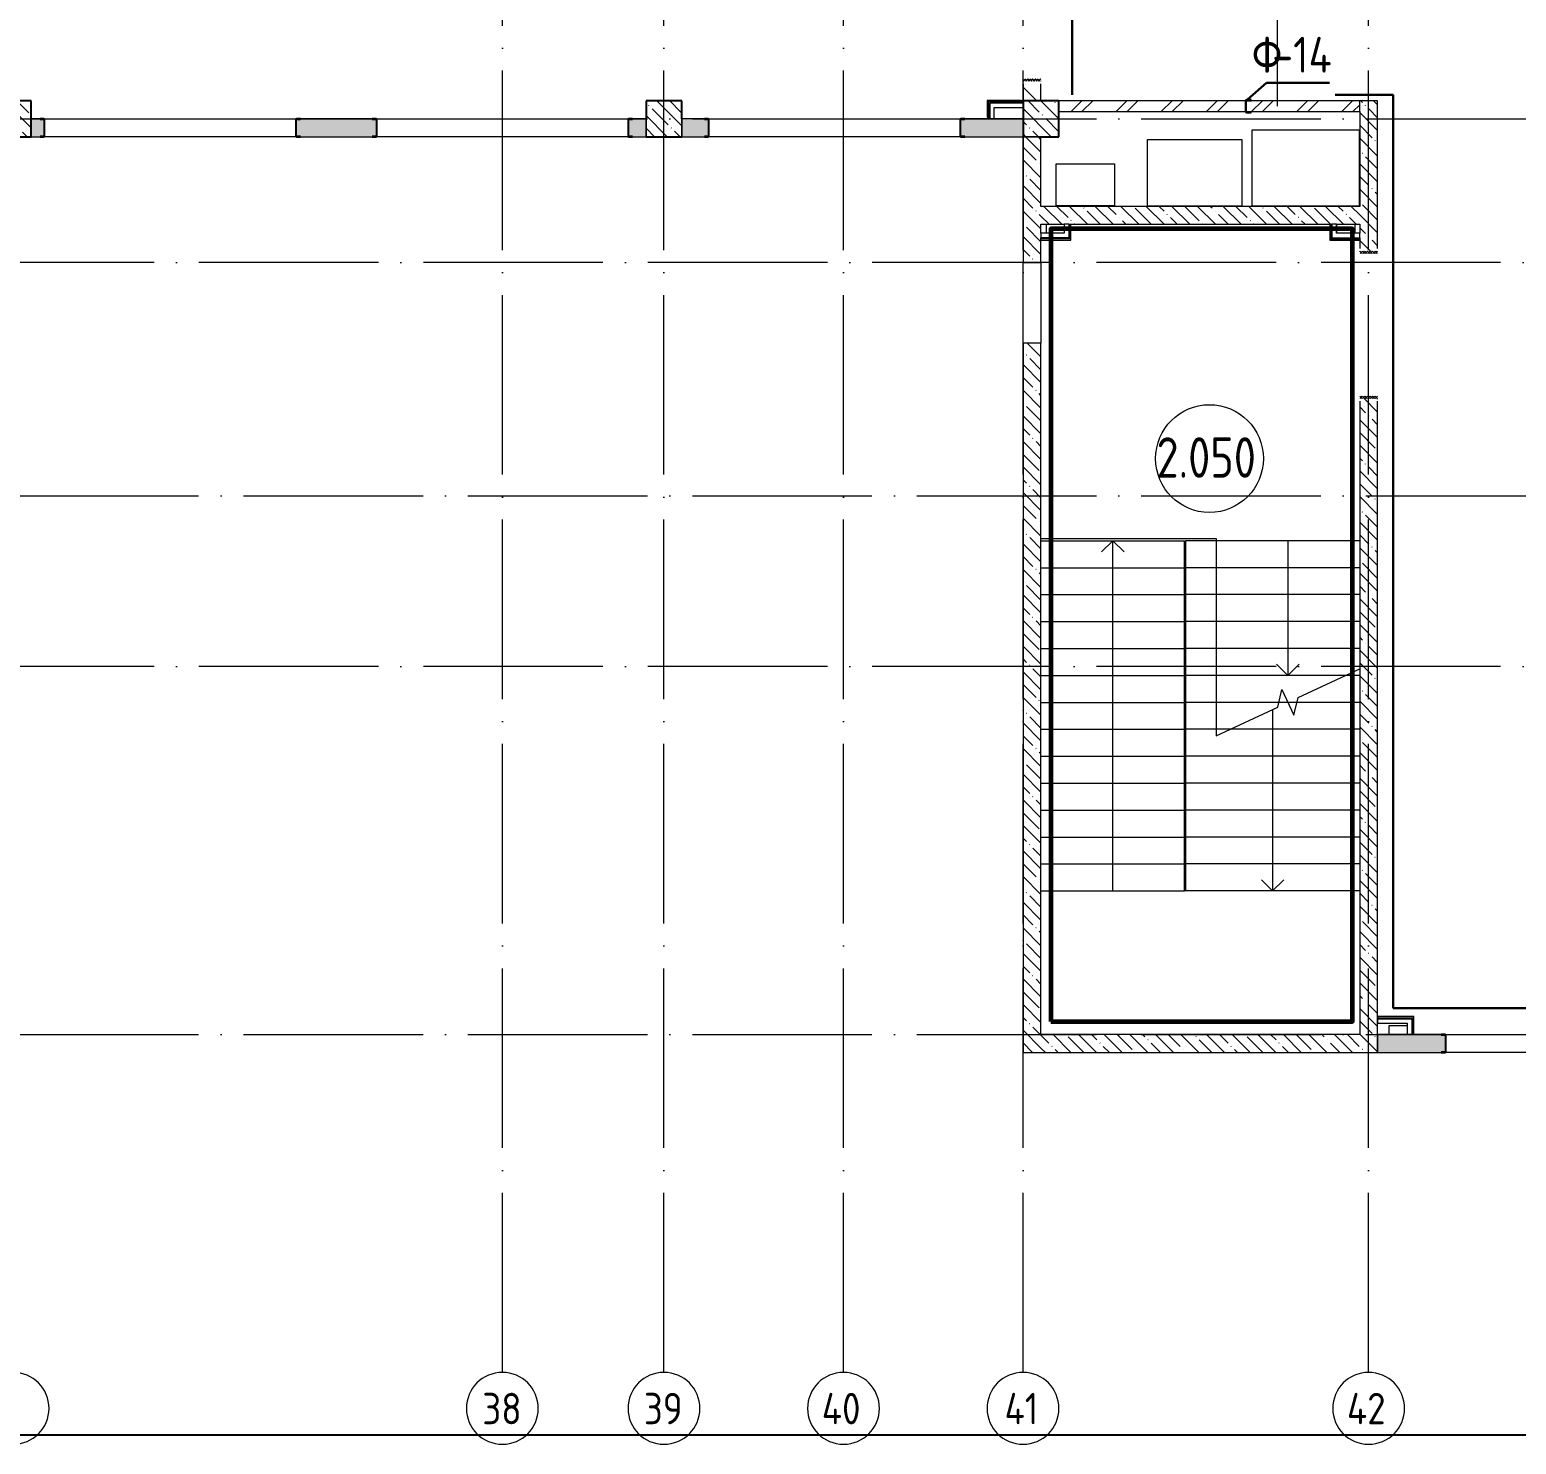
# Model space of a CAD drawing. Header units: millimetres. Extents: x -592259 to 288321, y -552984 to 293768.
# Drawn here: x 154144 to 170703, y -125524 to -109768 of the extents above; entities that cross this region are included whole.
import ezdxf

# ---------------------------------------------------------------- set-up
doc = ezdxf.new("R2010")
doc.units = ezdxf.units.MM
doc.linetypes.add('ADSK_Линия сетки', pattern=[2500, 2000, -250, 0, -250])
for name, color, linetype, lineweight in [('2.2)Фарх остаток.', 1, 'Continuous', 30), ('4) Штукатурка', 6, 'Continuous', 30), ('4.4) Шттук Гипсовая по блоку', 6, 'Continuous', 30), ('4.5) Штук Гипсовая по ЖБ', 6, 'Continuous', 30), ('4.6) Швы', 6, 'Continuous', 30), ('4.7) Штук. 6 вып.', 6, 'Continuous', 30), ('6.3) Шпаклевка 8 вып. Сентябрь', 3, 'Continuous', 60), ('A-AREA-____-IDEN', 250, 'Continuous', 9), ('A-DOOR-____-OTLN', 250, 'Continuous', 5), ('A-FLOR-____-OTLN', 250, 'Continuous', 9), ('A-WALL-____-IDEN', 250, 'Continuous', 9), ('A-WALL-____-MCUT', 250, 'Continuous', 13), ('A-WALL-____-PATT', 250, 'Continuous', 13), ('A-WALL-FNSH-MCUT', 250, 'Continuous', 13), ('I-WALL-____-OTLN', 250, 'Continuous', 9), ('S-COLS-____-MCUT', 250, 'Continuous', 25), ('S-COLS-____-OTLN', 250, 'Continuous', 9), ('S-GRID-____-IDEN', 250, 'Continuous', 9), ('S-GRID-____-OTLN', 250, 'Continuous', 9), ('S-STRS-____-MBND', 250, 'Continuous', 5), ('S-STRS-____-OTLN', 250, 'Continuous', 5)]:
    doc.layers.add(name, color=color, linetype=linetype, lineweight=lineweight)
doc.styles.add('GOST Common', font='', dxfattribs={"width": 0.9, "height": 350})
doc.styles.add('GOST Common_1', font='', dxfattribs={"width": 0.9, "height": 250})
doc.styles.add('ISOCPEUR', font='isocpeur.ttf', dxfattribs={"width": 0.8, "height": 100})
doc.styles.get('GOST Common').set_extended_font_data('GOST Common')
doc.styles.get('GOST Common_1').set_extended_font_data('GOST Common')
pattern_1 = [(135, (28708.77, -120984.93), (-142.5612, -142.5612), []), (135, (28851.33, -120984.93), (-142.5612, -142.5612), [252.016, -50.403, 3.353, -47.05])]
pattern_2 = [(50, (28708.77, -120984.93), (364.3679, -31.8783), [38.1, -419.1]), (355, (28708.77, -120984.93), (-70.48585, 382.1133), [30.48, -335.28]), (100.451, (28739.14, -120987.6), (293.885, 350.2334), [32.38, -356.18]), (46.184, (28708.77, -120883.33), (542.1585, -84.0858), [57.15, -628.65]), (96.636, (28753.95, -120890.34), (474.8049, 494.8554), [48.57, -534.27]), (351.184, (28708.8, -120883.33), (474.8102, 494.85), [45.72, -502.92]), (21, (28759.57, -120908.73), (303.22847, -204.53046), [38.1, -419.1]), (326, (28759.57, -120908.73), (123.6039, 368.376), [30.48, -335.28]), (71.451, (28784.84, -120925.78), (426.8341, 163.8427), [32.38, -356.18]), (37.5, (28708.77, -120984.93), (6.17665, 169.11015), [16.764, -314.452, 16.764, -323.596, -336.55]), (37.5, (28708.77, -120984.93), (6.17665, 169.11015), [-671.576, 16.764, -319.786]), (7.5, (28708.77, -120984.93), (133.63888, 200.3615), [16.764, -177.292, 16.764, -306.832, -128.27]), (7.5, (28708.77, -120984.93), (133.63888, 200.3615), [-517.652, 16.764, -111.506]), (327.5, (28595.49, -120984.93), (271.18182, -11.45836), [16.764, -110.236, 16.764, -379.476, -525.78]), (327.5, (28595.49, -120984.93), (271.18182, -11.45836), [-523.24, 16.764, -509.016]), (317.5, (28544.7, -120984.93), (296.2585, 50.85285), [16.764, -148.336, 16.764, -246.38, -373.38]), (317.5, (28544.7, -120984.93), (296.2585, 50.85285), [-428.244, 16.764, -356.616])]
pattern_3 = [(45, (28708.77, -120984.93), (-251.4472, 251.4472), []), (45, (28708.77, -120603.93), (-251.4472, 251.4472), [])]

# ---------------------------------------------------------------- blocks, each defined once
blk = doc.blocks.new('Дверь_СКБ_2Ст_Внутренняя1 - Н_Д-1_1_1640x2100h_ЛК-42029885-АР1_Кладочный план 2 этажа С2и3')
at = {"layer": 'A-DOOR-____-OTLN'}
h = blk.add_hatch(dxfattribs=at)
h.set_pattern_fill('FP_30', color=256, style=0, pattern_type=2)
h.set_pattern_definition([(45, (-641.384, 164.685), (-14.1421, 14.1421), []), (135, (-641.384, 164.685), (-14.1421, -14.1421), [])])
h.paths.add_polyline_path([(-807.5, -100), (-782.5, -100), (-782.5, 100), (-807.5, 100)])
h = blk.add_hatch(dxfattribs=at)
h.set_pattern_fill('FP_29', color=256, style=0, pattern_type=2)
h.set_pattern_definition([(135, (1481.41, 164.685), (-14.14214, -14.14214), []), (225, (1481.41, 164.685), (14.14214, -14.14214), [])])
h.paths.add_polyline_path([(807.5, -100), (832.5, -100), (832.5, 100), (807.5, 100)])
blk = doc.blocks.new('BSC_Колонна _Прямоугольная - 400x400-V39-АР1_Кладочный план 2 этажа С2и3')
at = {"layer": 'S-COLS-____-OTLN', "lineweight": 5}
h = blk.add_hatch(dxfattribs=at)
h.set_pattern_fill('FP_81', color=256, style=0, pattern_type=2)
h.set_pattern_definition([(135, (-125250, -10225), (-142.56192, -142.56192), []), (135, (-125107.44, -10225), (-142.56192, -142.56192), [252.016, -50.403, 3.353, -47.05])])
h.paths.add_polyline_path([(200, -200), (200, 200), (-200, 200), (-200, -200)])
at = {"layer": 'S-COLS-____-MCUT'}
for p, q in [((200, 200), (-200, 200)), ((-200, 200), (-200, -200)), ((200, -200), (200, 200)), ((-200, -200), (200, -200))]:
    blk.add_line(p, q, dxfattribs=at)
blk = doc.blocks.new('ADSK_КолоннаНесущая_Швеллер_Гнутый_ГОСТ 8278-83 - 200х50х4_таб_1 2-38569602-АР1_Кладочный план 2 этажа С2и3')
at = {"layer": 'S-COLS-____-MCUT'}
for p, q in [((-10.1, 90), (-10.1, -90)), ((-6.1, -90), (-6.1, 90)), ((39.9, 100), (-0.1, 100)), ((-0.1, 96), (39.9, 96)), ((39.9, 96), (39.9, 100)), ((39.9, -96), (-0.1, -96)), ((-0.1, -100), (39.9, -100)), ((39.9, -100), (39.9, -96))]:
    blk.add_line(p, q, dxfattribs=at)
for centre, radius, start, end in [((-0.1, 90), 10, 90, 180), ((-0.1, 90), 6, 90, 180), ((-0.1, -90), 10, 180, 270), ((-0.1, -90), 6, 180, 270)]:
    blk.add_arc(centre, radius, start, end, dxfattribs=at)
blk = doc.blocks.new('ADSK_КолоннаНесущая_Швеллер_Гнутый_ГОСТ 8278-83 - 140х60х5_таб_1-39139443-АР1_Кладочный план 2 этажа С2и3')
at = {"layer": 'S-COLS-____-MCUT'}
for p, q in [((-16.2, 58), (-16.2, -58)), ((-11.2, -58), (-11.2, 58)), ((43.8, 70), (-4.2, 70)), ((-4.2, 65), (43.8, 65)), ((43.8, 65), (43.8, 70)), ((43.8, -65), (-4.2, -65)), ((-4.2, -70), (43.8, -70)), ((43.8, -70), (43.8, -65))]:
    blk.add_line(p, q, dxfattribs=at)
for centre, radius, start, end in [((-4.2, 58), 12, 90, 180), ((-4.2, 58), 7, 90, 180), ((-4.2, -58), 12, 180, 270), ((-4.2, -58), 7, 180, 270)]:
    blk.add_arc(centre, radius, start, end, dxfattribs=at)
blk = doc.blocks.new('Дверь_СКБ_2Ст_Внутренняя1 - Н_ВВ-19_1_1700x2600h_Фрамуга сверху- 30 мин-42099364-АР1_Кладочный план 2 этажа С2и3')
at = {"layer": 'A-DOOR-____-OTLN'}
h = blk.add_hatch(dxfattribs=at)
h.set_pattern_fill('FP_87', color=256, style=0, pattern_type=2)
h.set_pattern_definition([(45, (-671.384, 164.685), (-14.1421, 14.1421), []), (135, (-671.384, 164.685), (-14.1421, -14.1421), [])])
h.paths.add_polyline_path([(-812.5, 100), (-837.5, 100), (-837.5, -100), (-812.5, -100)])
h = blk.add_hatch(dxfattribs=at)
h.set_pattern_fill('FP_86', color=256, style=0, pattern_type=2)
h.set_pattern_definition([(135, (1451.41, 164.685), (-14.14214, -14.14214), []), (225, (1451.41, 164.685), (14.14214, -14.14214), [])])
h.paths.add_polyline_path([(862.5, 100), (837.5, 100), (837.5, -100), (862.5, -100)])
blk = doc.blocks.new('Ось сетки - Круг_Ø8 мм-39983606-АР1_Кладочный план 2 этажа С2и3')
at = {"layer": 'S-GRID-____-IDEN'}
for start, end in [(360, 180), (180, 360)]:
    blk.add_arc((0, 0), 4, start, end, dxfattribs=at)
blk = doc.blocks.new('AAR_СКБ_Марка_Помещения_мал - Номер-28977439-АР1_Кладочный план 2 этажа С2и3')
at = {"layer": 'A-AREA-____-IDEN'}
blk.add_circle((-0.028, 0), 3, dxfattribs=at)

msp = doc.modelspace()

# ---------------------------------------------------------------- hatches: boundary and pattern name
at = {"layer": 'A-WALL-____-PATT', "lineweight": 15}
h = msp.add_hatch(dxfattribs=at)
h.set_pattern_fill('FP_1', color=256, style=0, pattern_type=2)
h.set_pattern_definition([(135, (28708.77, -120984.93), (-141.42136, -141.42136), [])])
h.paths.add_polyline_path([(165208.7722, -110559.9342), (165408.7722, -110559.9342), (165408.7722, -110339.9342), (165208.7722, -110339.9342), (165208.7722, -110410.5463)])
h = msp.add_hatch(dxfattribs=at)
h.set_pattern_fill('FP_12', color=256, style=0, pattern_type=2)
h.set_pattern_definition(pattern_3)
h.paths.add_polyline_path([(167804.2581, -110679.9336), (168958.7722, -110679.9336), (168958.7722, -110559.9336), (165608.7503, -110559.9336), (165608.7503, -110679.9336), (166379.7852, -110679.9336)])
h = msp.add_hatch(dxfattribs=at)
h.set_pattern_fill('FP_12', color=256, style=0, pattern_type=2)
h.set_pattern_definition(pattern_3)
h.paths.add_polyline_path([(167804.2581, -110679.9336), (168958.7722, -110679.9336), (168958.7722, -110559.9336), (165608.7503, -110559.9336), (165608.7503, -110679.9336), (166379.7852, -110679.9336)])
h = msp.add_hatch(dxfattribs=at)
h.set_pattern_fill('FP_40', color=256, style=0, pattern_type=2)
h.set_pattern_definition(pattern_1)
h.paths.add_polyline_path([(168958.7722, -121159.9342), (169158.7722, -121159.9342), (169158.7722, -113874.9342), (168958.7722, -113874.9342), (168958.7722, -120959.9342)])
h.paths.add_polyline_path([(169158.7722, -112234.9342), (169158.7722, -110559.9336), (168958.7722, -110559.9336), (168958.7722, -112234.9342)])
h = msp.add_hatch(dxfattribs=at)
h.set_pattern_fill('FP_83', color=256, style=0, pattern_type=2)
h.set_pattern_definition(pattern_2)
h.paths.add_polyline_path([(164955.3124, -110959.9342), (165208.7711, -110959.9342), (165208.7711, -110759.9342), (164508.7734, -110759.9342), (164508.7734, -110959.9342)])
h.paths.add_polyline_path([(154158.7722, -110959.9342), (154308.7734, -110959.9342), (154308.7734, -110759.9342), (154158.7722, -110759.9634)])
h.paths.add_polyline_path([(158008.7734, -110959.9342), (158008.7734, -110759.9342), (157108.7734, -110759.9342), (157108.7734, -110959.9342)])
h.paths.add_polyline_path([(161008.7722, -110959.9342), (161008.7722, -110759.9342), (160808.7734, -110759.9342), (160808.7734, -110959.9342)])
h.paths.add_polyline_path([(161408.7722, -110959.9342), (161708.7734, -110959.9342), (161708.7734, -110759.9342), (161408.7722, -110759.9342)])
h = msp.add_hatch(dxfattribs=at)
h.set_pattern_fill('FP_40', color=256, style=0, pattern_type=2)
h.set_pattern_definition(pattern_1)
h.paths.add_polyline_path([(165408.7722, -121159.9342), (165408.7722, -113259.8745), (165208.7722, -113259.8745), (165208.7722, -121159.9342)])
h.paths.add_polyline_path([(165408.7722, -112359.8745), (165408.7722, -110959.9342), (165208.7722, -110959.9342), (165208.7722, -112359.8745)])
h = msp.add_hatch(dxfattribs=at)
h.set_pattern_fill('FP_40', color=256, style=0, pattern_type=2)
h.set_pattern_definition(pattern_1)
h.paths.add_polyline_path([(167804.2581, -111934.9347), (168958.7722, -111934.9347), (168958.7722, -111734.9347), (165408.7722, -111734.9347), (165408.7722, -111934.9347), (166379.7852, -111934.9347)])
h = msp.add_hatch(dxfattribs=at)
h.set_pattern_fill('FP_40', color=256, style=0, pattern_type=2)
h.set_pattern_definition(pattern_1)
h.paths.add_polyline_path([(165408.7722, -121159.9342), (168958.7722, -121159.9342), (168958.7722, -120959.9342), (165408.7722, -120959.9342)])
h = msp.add_hatch(dxfattribs=at)
h.set_pattern_fill('FP_83', color=256, style=0, pattern_type=2)
h.set_pattern_definition(pattern_2)
h.paths.add_polyline_path([(176351.0951, -121159.9342), (181258.7722, -121159.9342), (181258.7722, -120959.9342), (174158.7722, -120959.9342), (174158.7722, -121159.9342)])
h.paths.add_polyline_path([(169918.2722, -121159.9342), (169918.2722, -120959.9342), (169158.7722, -120959.9342), (169158.7722, -121159.9342), (169228.7309, -121159.9342)])
h.paths.add_polyline_path([(173218.2722, -121159.9342), (173758.7722, -121159.9342), (173758.7722, -120959.9342), (173218.2722, -120959.9342)])
at = {"layer": 'S-COLS-____-OTLN', "lineweight": 5}
h = msp.add_hatch(dxfattribs=at)
h.set_pattern_fill('FP_40', color=256, style=0, pattern_type=2)
h.set_pattern_definition(pattern_1)
h.paths.add_polyline_path([(161408.7722, -110959.9342), (161408.7722, -110559.9342), (161008.7722, -110559.9342), (161008.7722, -110959.9342)])
h = msp.add_hatch(dxfattribs=at)
h.set_pattern_fill('FP_40', color=256, style=0, pattern_type=2)
h.set_pattern_definition(pattern_1)
h.paths.add_polyline_path([(165608.7503, -110959.9342), (165608.7503, -110559.9342), (165208.7503, -110559.9342), (165208.7503, -110959.9342), (165408.7722, -110959.9342)])

# ---------------------------------------------------------------- linework, layer by layer
at = {"color": 1}
msp.add_lwpolyline([(190155.0591, -52485.6421), (142508.7722, -52485.6421), (142508.7722, -125419.5315), (190155.0591, -125419.5315)], close=True, dxfattribs=at)
at = {"layer": '2.2)Фарх остаток.'}
msp.add_lwpolyline([(167710.9476, -110545.7092), (167921.1134, -110360.5632), (168621.1134, -110360.5632)], dxfattribs=at)
at = {"layer": '4) Штукатурка'}
msp.add_line((173536.9254, -120666.6198), (169330.6823, -120666.6198), dxfattribs=at)
at = {"layer": '4.4) Шттук Гипсовая по блоку'}
msp.add_line((165757.3218, -110493.2219), (165757.3218, -108349.5017), dxfattribs=at)
at = {"layer": '4.5) Штук Гипсовая по ЖБ'}
msp.add_line((169330.6823, -120666.6198), (169330.6823, -110493.2219), dxfattribs=at)
at = {"layer": '4.6) Швы'}
for points in [[(165757.3218, -110493.2219), (165757.3218, -109902.8392)], [(169330.6823, -110493.2219), (168687.357, -110493.2219)]]:
    msp.add_lwpolyline(points, dxfattribs=at)
at = {"layer": '4.7) Штук. 6 вып.'}
msp.add_lwpolyline([(165516.6659, -120813.1644), (168878.2806, -120813.1644), (168878.2806, -111986.7193), (165516.6659, -111986.7193)], close=True, dxfattribs=at)
at = {"layer": '6.3) Шпаклевка 8 вып. Сентябрь'}
msp.add_lwpolyline([(165516.6659, -120813.1644), (168878.2806, -120813.1644), (168878.2806, -111986.7193), (165516.6659, -111986.7193)], close=True, dxfattribs=at)
at = {"layer": 'A-FLOR-____-OTLN'}
for p, q in [((167759.8603, -111734.1624), (167759.8603, -110884.1624)), ((167759.8603, -110884.1624), (168954.8603, -110884.1624)), ((168954.8603, -110884.1624), (168954.8603, -111734.1624)), ((166594.8603, -111734.1624), (166594.8603, -110989.1624)), ((166594.8603, -110989.1624), (167644.8603, -110989.1624)), ((167644.8603, -110989.1624), (167644.8603, -111734.1624)), ((165576.7772, -111731.1801), (165576.7772, -111261.1801)), ((165576.7772, -111261.1801), (166226.7772, -111261.1801)), ((166226.7772, -111261.1801), (166226.7772, -111731.1801)), ((166226.7772, -111731.1801), (165576.7772, -111731.1801)), ((167644.8603, -111734.1624), (166594.8603, -111734.1624)), ((168954.8603, -111734.1624), (167759.8603, -111734.1624)), ((165468.7722, -112034.9347), (165468.7722, -111934.9347)), ((168703.7722, -112034.9347), (168703.7722, -111934.9347)), ((168903.7722, -111934.9347), (168903.7722, -112034.9347)), ((165408.7722, -115434.9347), (167358.7717, -115434.9347)), ((167358.7717, -115434.9347), (167358.7717, -115459.9347)), ((169288.7503, -120959.9342), (169288.7503, -120859.9343)), ((169288.7503, -120859.9343), (169488.7503, -120859.9343))]:
    msp.add_line(p, q, dxfattribs=at)
at = {"layer": 'A-WALL-____-IDEN'}
msp.add_line((168045.2128, -110619.9336), (168045.2128, -109318.6836), dxfattribs=at)
at = {"layer": 'A-WALL-____-MCUT', "color": 7, "lineweight": 15}
for p, q in [((165208.7722, -110369.9342), (165208.7722, -110559.9342)), ((165408.7722, -110559.9342), (165408.7722, -110369.9342)), ((164810.4118, -110556.9779), (164810.4118, -110739.9342)), ((165188.7503, -110556.9779), (164810.4118, -110556.9779)), ((164813.4118, -110739.9342), (164813.4118, -110559.9779)), ((164813.4118, -110559.9779), (165188.7503, -110559.9779)), ((165188.7503, -110559.9779), (165188.7503, -110556.9779)), ((165208.7722, -110559.9342), (165408.7722, -110559.9342)), ((165608.7503, -110559.9336), (165608.7503, -110679.9336)), ((169158.7722, -110559.9336), (165608.7503, -110559.9336)), ((169158.7722, -112204.9342), (169158.7722, -110559.9336)), ((154308.7734, -110759.9342), (154158.7722, -110759.9342)), ((154308.7734, -110959.9342), (154308.7734, -110759.9342)), ((158008.7734, -110759.9342), (157108.7734, -110759.9342)), ((157108.7734, -110759.9342), (157108.7734, -110959.9342)), ((158008.7734, -110959.9342), (158008.7734, -110759.9342)), ((161008.7722, -110759.9342), (160808.7734, -110759.9342)), ((160808.7734, -110759.9342), (160808.7734, -110959.9342)), ((161708.7734, -110759.9342), (161408.7722, -110759.9342)), ((161708.7734, -110959.9342), (161708.7734, -110759.9342)), ((165208.7711, -110759.9342), (164508.7734, -110759.9342)), ((164508.7734, -110759.9342), (164508.7734, -110959.9342)), ((164810.4118, -110739.9342), (164813.4118, -110739.9342)), ((165208.7711, -110959.9342), (165208.7711, -110759.9342)), ((165608.7503, -110679.9336), (168958.7722, -110679.9336)), ((168958.7722, -110679.9336), (168958.7722, -111734.9347)), ((154158.7722, -110959.9342), (154308.7734, -110959.9342)), ((157108.7734, -110959.9342), (158008.7734, -110959.9342)), ((160808.7734, -110959.9342), (161008.7722, -110959.9342)), ((161408.7722, -110959.9342), (161708.7734, -110959.9342)), ((164508.7734, -110959.9342), (165208.7711, -110959.9342)), ((165208.7722, -110959.9342), (165208.7722, -112359.8745)), ((165408.7722, -111734.9347), (165408.7722, -110959.9342)), ((168958.7722, -111734.9347), (165408.7722, -111734.9347)), ((165408.7722, -112034.9347), (165408.7722, -111934.9347)), ((165408.7722, -111934.9347), (165667.9677, -111934.9347)), ((165717.9677, -111934.9347), (168649.5768, -111934.9347)), ((168699.5768, -111934.9347), (168958.7722, -111934.9347)), ((168958.7722, -111934.9347), (168958.7722, -112034.9347)), ((165408.7722, -112359.8745), (165408.7722, -112084.9347)), ((168958.7722, -112084.9347), (168958.7722, -112204.9342)), ((165208.7722, -112359.8745), (165408.7722, -112359.8745)), ((165408.7722, -113259.8745), (165208.7722, -113259.8745)), ((165208.7722, -113259.8745), (165208.7722, -121159.9342)), ((165408.7722, -120959.9342), (165408.7722, -113259.8745)), ((168958.7722, -113904.9342), (168958.7722, -120959.9342)), ((169158.7722, -120959.9342), (169158.7722, -113904.9342)), ((168958.7722, -120959.9342), (165408.7722, -120959.9342)), ((169918.2722, -120959.9342), (169158.7722, -120959.9342)), ((169918.2722, -121159.9342), (169918.2722, -120959.9342)), ((165208.7722, -121159.9342), (169918.2722, -121159.9342))]:
    msp.add_line(p, q, dxfattribs=at)
at = {"layer": 'A-WALL-____-MCUT', "color": 42, "lineweight": 15}
for p, q in [((164825.9118, -110572.4779), (164825.9118, -110759.9342)), ((165208.7503, -110572.4779), (164825.9118, -110572.4779)), ((165717.9677, -111934.9347), (165667.9677, -111934.9347)), ((165730.4677, -111934.9347), (165730.4677, -112097.4347)), ((168637.0768, -111934.9347), (168637.0768, -112097.4347)), ((168699.5768, -111934.9347), (168649.5768, -111934.9347)), ((165408.7722, -112034.9347), (165408.7722, -112084.9347)), ((165730.4677, -112097.4347), (165408.7722, -112097.4347)), ((168637.0768, -112097.4347), (168958.7722, -112097.4347)), ((168958.7722, -112084.9347), (168958.7722, -112034.9347)), ((169156.4988, -120772.4342), (169551.2503, -120772.4342)), ((169551.2503, -120772.4342), (169551.2503, -120959.9342))]:
    msp.add_line(p, q, dxfattribs=at)
at = {"layer": 'A-WALL-____-MCUT', "color": 30, "lineweight": 15}
for p, q in [((164838.4118, -110584.9779), (164838.4118, -110759.9342)), ((165208.7503, -110584.9779), (164838.4118, -110584.9779)), ((165208.7503, -110634.9779), (165208.7503, -110584.9779)), ((164838.4118, -110759.9342), (164888.4118, -110759.9342)), ((164888.4118, -110759.9342), (164888.4118, -110634.9779)), ((164888.4118, -110634.9779), (165208.7503, -110634.9779)), ((165667.9677, -111934.9347), (165667.9677, -112034.9347)), ((165717.9677, -111934.9347), (165717.9677, -112084.9347)), ((168649.5768, -111934.9347), (168649.5768, -112084.9347)), ((168699.5768, -112034.9347), (168699.5768, -111934.9347)), ((165667.9677, -112034.9347), (165408.7722, -112034.9347)), ((165717.9677, -112084.9347), (165408.7722, -112084.9347)), ((168649.5768, -112084.9347), (168958.7722, -112084.9347)), ((168958.7722, -112034.9347), (168699.5768, -112034.9347)), ((169156.4988, -120784.9342), (169156.4988, -120834.9342)), ((169156.4988, -120784.9342), (169538.7503, -120784.9342)), ((169156.4988, -120834.9342), (169488.7503, -120834.9342)), ((169488.7503, -120834.9342), (169488.7503, -120959.9342)), ((169538.7503, -120784.9342), (169538.7503, -120959.9342)), ((169488.7503, -120959.9342), (169538.7503, -120959.9342))]:
    msp.add_line(p, q, dxfattribs=at)
at = {"layer": 'A-WALL-____-MCUT', "lineweight": 15}
for p, q in [((168958.7722, -110679.9336), (168958.7722, -110559.9336)), ((161008.7722, -110959.9342), (161008.7722, -110759.9342)), ((161408.7722, -110759.9342), (161408.7722, -110959.9342)), ((165408.7722, -110959.9342), (165208.7722, -110959.9342)), ((169158.7722, -121159.9342), (169158.7722, -120959.9342)), ((169158.7722, -120959.9342), (169158.7722, -121159.9342))]:
    msp.add_line(p, q, dxfattribs=at)
at = {"layer": 'A-WALL-FNSH-MCUT', "lineweight": 15}
for p, q in [((165208.7503, -110559.9779), (165188.7503, -110559.9779)), ((165208.7503, -110584.9779), (165208.7503, -110559.9779)), ((164813.4118, -110739.9342), (164813.4118, -110759.9342)), ((164813.4118, -110759.9342), (164838.4118, -110759.9342)), ((165742.9677, -112109.9347), (165742.9677, -111934.9347)), ((168624.5768, -111934.9347), (168624.5768, -112109.9347)), ((165408.7722, -112109.9347), (165742.9677, -112109.9347)), ((168624.5768, -112109.9347), (168958.7722, -112109.9347)), ((169563.7503, -120759.9342), (169156.4988, -120759.9342)), ((169156.4988, -120759.9342), (169156.4988, -120784.9342)), ((169563.7503, -120959.9342), (169563.7503, -120759.9342)), ((169538.7503, -120959.9342), (169563.7503, -120959.9342))]:
    msp.add_line(p, q, dxfattribs=at)
at = {"layer": 'I-WALL-____-OTLN', "lineweight": 15}
for p, q in [((154308.7734, -110759.9342), (157108.7734, -110759.9342)), ((158008.7734, -110759.9342), (160808.7734, -110759.9342)), ((161708.7734, -110759.9342), (164508.7734, -110759.9342)), ((157108.7734, -110959.9342), (154308.7734, -110959.9342)), ((160808.7734, -110959.9342), (158008.7734, -110959.9342)), ((164508.7734, -110959.9342), (161708.7734, -110959.9342)), ((165208.7722, -113259.8745), (165208.7722, -112359.8745)), ((165408.7722, -112359.8745), (165408.7722, -113259.8745)), ((169918.2722, -120959.9342), (173218.2722, -120959.9342)), ((173218.2722, -121159.9342), (169918.2722, -121159.9342))]:
    msp.add_line(p, q, dxfattribs=at)
at = {"layer": 'S-COLS-____-MCUT'}
for p, q in [((161408.7722, -110559.9342), (161008.7722, -110559.9342)), ((161008.7722, -110559.9342), (161008.7722, -110759.9342)), ((161408.7722, -110759.9342), (161408.7722, -110559.9342)), ((165608.7503, -110559.9342), (165208.7503, -110559.9342)), ((165208.7503, -110559.9342), (165208.7503, -110959.9342)), ((165608.7503, -110959.9342), (165608.7503, -110559.9342)), ((161008.7722, -110959.9342), (161408.7722, -110959.9342)), ((165408.7722, -110959.9342), (165608.7503, -110959.9342))]:
    msp.add_line(p, q, dxfattribs=at)
at = {"layer": 'S-COLS-____-OTLN'}
for p, q in [((161008.7722, -110759.9342), (161008.7722, -110959.9342)), ((161408.7722, -110959.9342), (161408.7722, -110759.9342)), ((165208.7503, -110959.9342), (165408.7722, -110959.9342))]:
    msp.add_line(p, q, dxfattribs=at)
at = {"layer": 'S-GRID-____-OTLN', "linetype": 'ADSK_Линия сетки'}
for p, q in [((159408.7722, -124723.7741), (159408.7722, -59782.9296)), ((161208.7722, -124723.7741), (161208.7722, -59782.9296)), ((163208.7722, -124723.7747), (163208.7722, -59782.9296)), ((165208.7722, -124723.7741), (165208.7722, -59782.9296)), ((169058.7722, -124723.7741), (169058.7722, -59782.9296)), ((94022.7944, -110759.9342), (185529.6518, -110759.9342)), ((185529.6518, -112359.9342), (128028.7722, -112359.9342)), ((94022.7944, -114959.9342), (185529.6518, -114959.9342)), ((185529.6518, -116859.9342), (128028.7722, -116859.9342)), ((94022.7944, -120959.9342), (185529.6518, -120959.9342))]:
    msp.add_line(p, q, dxfattribs=at)
at = {"layer": 'S-STRS-____-MBND'}
for p, q in [((168272.0601, -117207.1075), (168958.7717, -116886.8886)), ((168045.4832, -117312.762), (168092.7376, -117118.3242)), ((168092.7376, -117118.3242), (168224.8058, -117401.5453)), ((168224.8058, -117401.5453), (168272.0601, -117207.1075)), ((167358.7717, -117632.9809), (168045.4832, -117312.762))]:
    msp.add_line(p, q, dxfattribs=at)
at = {"layer": 'S-STRS-____-OTLN'}
for p, q in [((165408.7722, -115459.9347), (167008.7722, -115459.9347)), ((167008.7722, -115759.9347), (167008.7722, -115459.9347)), ((167358.7717, -115459.9347), (167018.7722, -115459.9347)), ((167018.7722, -115459.9347), (167018.7722, -115759.9347)), ((167358.7717, -115459.9347), (167018.7722, -115459.9347)), ((168958.7717, -115459.9347), (167358.7717, -115459.9347)), ((167358.7717, -115459.9347), (167358.7717, -115759.9347)), ((168958.7717, -115459.9347), (167358.7717, -115459.9347)), ((165408.7722, -115759.9347), (167008.7722, -115759.9347)), ((165408.7722, -115759.9347), (167008.7722, -115759.9347)), ((167008.7722, -116059.9347), (167008.7722, -115759.9347)), ((167018.7722, -115759.9347), (167018.7722, -116059.9347)), ((167358.7717, -115759.9347), (167018.7722, -115759.9347)), ((167358.7717, -115759.9347), (167018.7722, -115759.9347)), ((167358.7717, -115759.9347), (167358.7717, -116059.9347)), ((168958.7717, -115759.9347), (167358.7717, -115759.9347)), ((168958.7717, -115759.9347), (167358.7717, -115759.9347)), ((165408.7722, -116059.9347), (167008.7722, -116059.9347)), ((165408.7722, -116059.9347), (167008.7722, -116059.9347)), ((167008.7722, -116359.9347), (167008.7722, -116059.9347)), ((167018.7722, -116059.9347), (167018.7722, -116359.9347)), ((167358.7717, -116059.9347), (167018.7722, -116059.9347)), ((167358.7717, -116059.9347), (167018.7722, -116059.9347)), ((167358.7717, -116059.9347), (167358.7717, -116359.9347)), ((168958.7717, -116059.9347), (167358.7717, -116059.9347)), ((168958.7717, -116059.9347), (167358.7717, -116059.9347)), ((165408.7722, -116359.9347), (167008.7722, -116359.9347)), ((165408.7722, -116359.9347), (167008.7722, -116359.9347)), ((167008.7722, -116659.9347), (167008.7722, -116359.9347)), ((167018.7722, -116359.9347), (167018.7722, -116659.9347)), ((167358.7717, -116359.9347), (167018.7722, -116359.9347)), ((167358.7717, -116359.9347), (167018.7722, -116359.9347)), ((167358.7717, -116359.9347), (167358.7717, -116659.9347)), ((168958.7717, -116359.9347), (167358.7717, -116359.9347)), ((168958.7717, -116359.9347), (167358.7717, -116359.9347)), ((165408.7722, -116659.9347), (167008.7722, -116659.9347)), ((165408.7722, -116659.9347), (167008.7722, -116659.9347)), ((167008.7722, -116959.9347), (167008.7722, -116659.9347)), ((167018.7722, -116659.9347), (167018.7722, -116959.9347)), ((167358.7717, -116659.9347), (167018.7722, -116659.9347)), ((167358.7717, -116659.9347), (167018.7722, -116659.9347)), ((167358.7717, -116659.9347), (167358.7717, -116959.9347)), ((168958.7717, -116659.9347), (167358.7717, -116659.9347)), ((168958.7717, -116659.9347), (167358.7717, -116659.9347)), ((165408.7722, -116959.9347), (167008.7722, -116959.9347)), ((165408.7722, -116959.9347), (167008.7722, -116959.9347)), ((167008.7722, -117259.9347), (167008.7722, -116959.9347)), ((167018.7722, -116959.9347), (167018.7722, -117259.9347)), ((167358.7717, -116959.9347), (167018.7722, -116959.9347)), ((167358.7717, -116959.9347), (167018.7722, -116959.9347)), ((167358.7717, -116959.9347), (167358.7717, -117259.9347)), ((168802.1237, -116959.9347), (167358.7717, -116959.9347)), ((168802.1237, -116959.9347), (167358.7717, -116959.9347)), ((168958.7722, -116959.9347), (168802.1237, -116959.9347)), ((168958.7722, -116959.9347), (168802.1237, -116959.9347)), ((165408.7722, -117259.9347), (167008.7722, -117259.9347)), ((165408.7722, -117259.9347), (167008.7722, -117259.9347)), ((167008.7722, -117559.9347), (167008.7722, -117259.9347)), ((167018.7722, -117259.9347), (167018.7722, -117559.9347)), ((167358.7717, -117259.9347), (167018.7722, -117259.9347)), ((167358.7717, -117259.9347), (167018.7722, -117259.9347)), ((167358.7717, -117259.9347), (167358.7717, -117559.9347)), ((168058.3218, -117259.9347), (167358.7717, -117259.9347)), ((168058.3218, -117259.9347), (167358.7717, -117259.9347)), ((168158.7717, -117259.9347), (168058.3218, -117259.9347)), ((168158.7717, -117259.9347), (168058.3218, -117259.9347)), ((168259.2215, -117259.9347), (168158.7717, -117259.9347)), ((168259.2215, -117259.9347), (168158.7717, -117259.9347)), ((168958.7722, -117259.9347), (168259.2215, -117259.9347)), ((168958.7722, -117259.9347), (168259.2215, -117259.9347)), ((165408.7722, -117559.9347), (167008.7722, -117559.9347)), ((165408.7722, -117559.9347), (167008.7722, -117559.9347)), ((167008.7722, -117859.9347), (167008.7722, -117559.9347)), ((167018.7722, -117559.9347), (167018.7722, -117859.9347)), ((167358.7717, -117559.9347), (167018.7722, -117559.9347)), ((167358.7717, -117559.9347), (167018.7722, -117559.9347)), ((167358.7717, -117559.9347), (167358.7717, -117632.9809)), ((167515.4196, -117559.9347), (167358.7717, -117559.9347)), ((167515.4196, -117559.9347), (167358.7717, -117559.9347)), ((168958.7722, -117559.9347), (167515.4196, -117559.9347)), ((168958.7722, -117559.9347), (167515.4196, -117559.9347)), ((165408.7722, -117859.9347), (167008.7722, -117859.9347)), ((165408.7722, -117859.9347), (167008.7722, -117859.9347)), ((167008.7722, -118159.9347), (167008.7722, -117859.9347)), ((167018.7722, -117859.9347), (167018.7722, -118159.9347)), ((168958.7722, -117859.9347), (167018.7722, -117859.9347)), ((168958.7722, -117859.9347), (167018.7722, -117859.9347)), ((165408.7722, -118159.9347), (167008.7722, -118159.9347)), ((165408.7722, -118159.9347), (167008.7722, -118159.9347)), ((167008.7722, -118459.9347), (167008.7722, -118159.9347)), ((167018.7722, -118159.9347), (167018.7722, -118459.9347)), ((168958.7722, -118159.9347), (167018.7722, -118159.9347)), ((168958.7722, -118159.9347), (167018.7722, -118159.9347)), ((165408.7722, -118459.9347), (167008.7722, -118459.9347)), ((165408.7722, -118459.9347), (167008.7722, -118459.9347)), ((167008.7722, -118759.9347), (167008.7722, -118459.9347)), ((167018.7722, -118459.9347), (167018.7722, -118759.9347)), ((168958.7722, -118459.9347), (167018.7722, -118459.9347)), ((168958.7722, -118459.9347), (167018.7722, -118459.9347)), ((165408.7722, -118759.9347), (167008.7722, -118759.9347)), ((165408.7722, -118759.9347), (167008.7722, -118759.9347)), ((167008.7722, -119059.9347), (167008.7722, -118759.9347)), ((167018.7722, -118759.9347), (167018.7722, -119059.9347)), ((168958.7722, -118759.9347), (167018.7722, -118759.9347)), ((168958.7722, -118759.9347), (167018.7722, -118759.9347)), ((165408.7722, -119059.9347), (167008.7722, -119059.9347)), ((165408.7722, -119059.9347), (167008.7722, -119059.9347)), ((167008.7722, -119359.9347), (167008.7722, -119059.9347)), ((167018.7722, -119059.9347), (167018.7722, -119359.9347)), ((168958.7722, -119059.9347), (167018.7722, -119059.9347)), ((168958.7722, -119059.9347), (167018.7722, -119059.9347)), ((165408.7722, -119359.9347), (167008.7722, -119359.9347)), ((165408.7722, -119359.9347), (167008.7722, -119359.9347)), ((167018.7722, -119359.9347), (167008.7722, -119359.9347)), ((168958.7722, -119359.9347), (167018.7722, -119359.9347)), ((168958.7722, -119359.9347), (167018.7722, -119359.9347))]:
    msp.add_line(p, q, dxfattribs=at)
at = {"layer": 'S-STRS-____-OTLN', "lineweight": 9}
for p, q in [((166208.7722, -115459.9347), (166083.7722, -115584.9347)), ((166208.7722, -115759.9347), (166208.7722, -115459.9347)), ((166208.7722, -115459.9347), (166333.7722, -115584.9347)), ((168158.7717, -115459.9347), (168158.7717, -115759.9347)), ((166208.7722, -116059.9347), (166208.7722, -115759.9347)), ((168158.7717, -115759.9347), (168158.7717, -116059.9347)), ((166208.7722, -116359.9347), (166208.7722, -116059.9347)), ((168158.7717, -116059.9347), (168158.7717, -116359.9347)), ((166208.7722, -116659.9347), (166208.7722, -116359.9347)), ((168158.7717, -116359.9347), (168158.7717, -116659.9347)), ((166208.7722, -116959.9347), (166208.7722, -116659.9347)), ((168158.7717, -116659.9347), (168158.7717, -116959.9347)), ((168158.7717, -116959.9347), (168033.7717, -116834.9347)), ((168158.7717, -116959.9347), (168283.7717, -116834.9347)), ((166208.7722, -117259.9347), (166208.7722, -116959.9347)), ((166208.7722, -117559.9347), (166208.7722, -117259.9347)), ((167988.7722, -117339.2068), (167988.7722, -117559.9347)), ((166208.7722, -117859.9347), (166208.7722, -117559.9347)), ((167988.7722, -117559.9347), (167988.7722, -117859.9347)), ((166208.7722, -118159.9347), (166208.7722, -117859.9347)), ((167988.7722, -117859.9347), (167988.7722, -118159.9347)), ((166208.7722, -118459.9347), (166208.7722, -118159.9347)), ((167988.7722, -118159.9347), (167988.7722, -118459.9347)), ((166208.7722, -118759.9347), (166208.7722, -118459.9347)), ((167988.7722, -118459.9347), (167988.7722, -118759.9347)), ((166208.7722, -119059.9347), (166208.7722, -118759.9347)), ((167988.7722, -118759.9347), (167988.7722, -119059.9347)), ((166208.7722, -119359.9347), (166208.7722, -119059.9347)), ((167988.7722, -119059.9347), (167988.7722, -119359.9347)), ((167988.7722, -119359.9347), (167863.7722, -119234.9347)), ((167988.7722, -119359.9347), (168113.7722, -119234.9347))]:
    msp.add_line(p, q, dxfattribs=at)

# ---------------------------------------------------------------- block references
at = {"layer": 'A-AREA-____-IDEN', "xscale": 200, "yscale": 200, "zscale": 99.99999999999993}
msp.add_blockref('AAR_СКБ_Марка_Помещения_мал - Номер-28977439-АР1_Кладочный план 2 этажа С2и3', (167291.3667, -114544.5682), dxfattribs=at)
at = {"layer": 'A-DOOR-____-OTLN', "color": 255}
for name, p, rotation in [('Дверь_СКБ_2Ст_Внутренняя1 - Н_ВВ-19_1_1700x2600h_Фрамуга сверху- 30 мин-42099364-АР1_Кладочный план 2 этажа С2и3', (165308.7722, -109477.4342), 269.9999999999999), ('Дверь_СКБ_2Ст_Внутренняя1 - Н_Д-1_1_1640x2100h_ЛК-42029885-АР1_Кладочный план 2 этажа С2и3', (169058.7722, -113067.4342), 89.9999999999999)]:
    msp.add_blockref(name, p, dxfattribs=dict(at, rotation=rotation))
at = {"layer": 'S-COLS-____-OTLN'}
for name, p in [('BSC_Колонна _Прямоугольная - 400x400-V39-АР1_Кладочный план 2 этажа С2и3', (153958.7722, -110759.9342)), ('ADSK_КолоннаНесущая_Швеллер_Гнутый_ГОСТ 8278-83 - 140х60х5_таб_1-39139443-АР1_Кладочный план 2 этажа С2и3', (167704.9503, -110619.9336)), ('ADSK_КолоннаНесущая_Швеллер_Гнутый_ГОСТ 8278-83 - 200х50х4_таб_1 2-38569602-АР1_Кладочный план 2 этажа С2и3', (157118.8734, -110859.9342)), ('ADSK_КолоннаНесущая_Швеллер_Гнутый_ГОСТ 8278-83 - 200х50х4_таб_1 2-38569602-АР1_Кладочный план 2 этажа С2и3', (160818.8734, -110859.9342)), ('ADSK_КолоннаНесущая_Швеллер_Гнутый_ГОСТ 8278-83 - 200х50х4_таб_1 2-38569602-АР1_Кладочный план 2 этажа С2и3', (164518.8734, -110859.9342))]:
    msp.add_blockref(name, p, dxfattribs=at)
at = {"layer": 'S-COLS-____-OTLN', "rotation": 180}
for p in [(154298.6734, -110859.9938), (157998.6734, -110859.9938), (161698.6734, -110859.9938), (169908.1722, -121059.9938)]:
    msp.add_blockref('ADSK_КолоннаНесущая_Швеллер_Гнутый_ГОСТ 8278-83 - 200х50х4_таб_1 2-38569602-АР1_Кладочный план 2 этажа С2и3', p, dxfattribs=at)
at = {"layer": 'S-GRID-____-IDEN', "xscale": 99.99999999999993, "yscale": 99.99999999999993, "zscale": 99.99999999999993}
for p in [(153958.7722, -125123.7741), (159408.7722, -125123.7741), (161208.7722, -125123.7741), (163208.7722, -125123.7747), (165208.7722, -125123.7741), (169058.7722, -125123.7741)]:
    msp.add_blockref('Ось сетки - Круг_Ø8 мм-39983606-АР1_Кладочный план 2 этажа С2и3', p, dxfattribs=at)

# ---------------------------------------------------------------- texts
at = {"layer": '2.2)Фарх остаток.', "char_height": 400, "attachment_point": 1, "style": 'GOST Common_1'}
for s, insert, width in [('\\fGOST Common|b0|i0|c204|p34|;\\W.9;Ф', (167757.5896, -109846.534), 274.177125), ('-14', (167983.8084, -109846.534), 548.35425)]:
    msp.add_mtext(s, dxfattribs=dict(at, insert=insert, width=width))
at = {"layer": 'A-AREA-____-IDEN', "insert": (166695.8494, -114307.6184), "char_height": 450, "width": 654.177, "attachment_point": 1, "style": 'ISOCPEUR'}
msp.add_mtext('2.050', dxfattribs=at)
at = {"layer": 'S-GRID-____-IDEN', "color": 18, "true_color": 0x000000, "char_height": 350, "attachment_point": 1, "style": 'GOST Common'}
for s, insert, width in [('38', (159184.7416, -124951.2408), 541.139062), ('39', (160984.7416, -124951.2408), 541.139062), ('40', (162966.7416, -124951.2413), 584.430187), ('41', (165002.7416, -124951.2408), 497.847937), ('42', (168816.7416, -124951.2408), 584.430187)]:
    msp.add_mtext(s, dxfattribs=dict(at, insert=insert, width=width))

doc.saveas('drawing.dxf')
